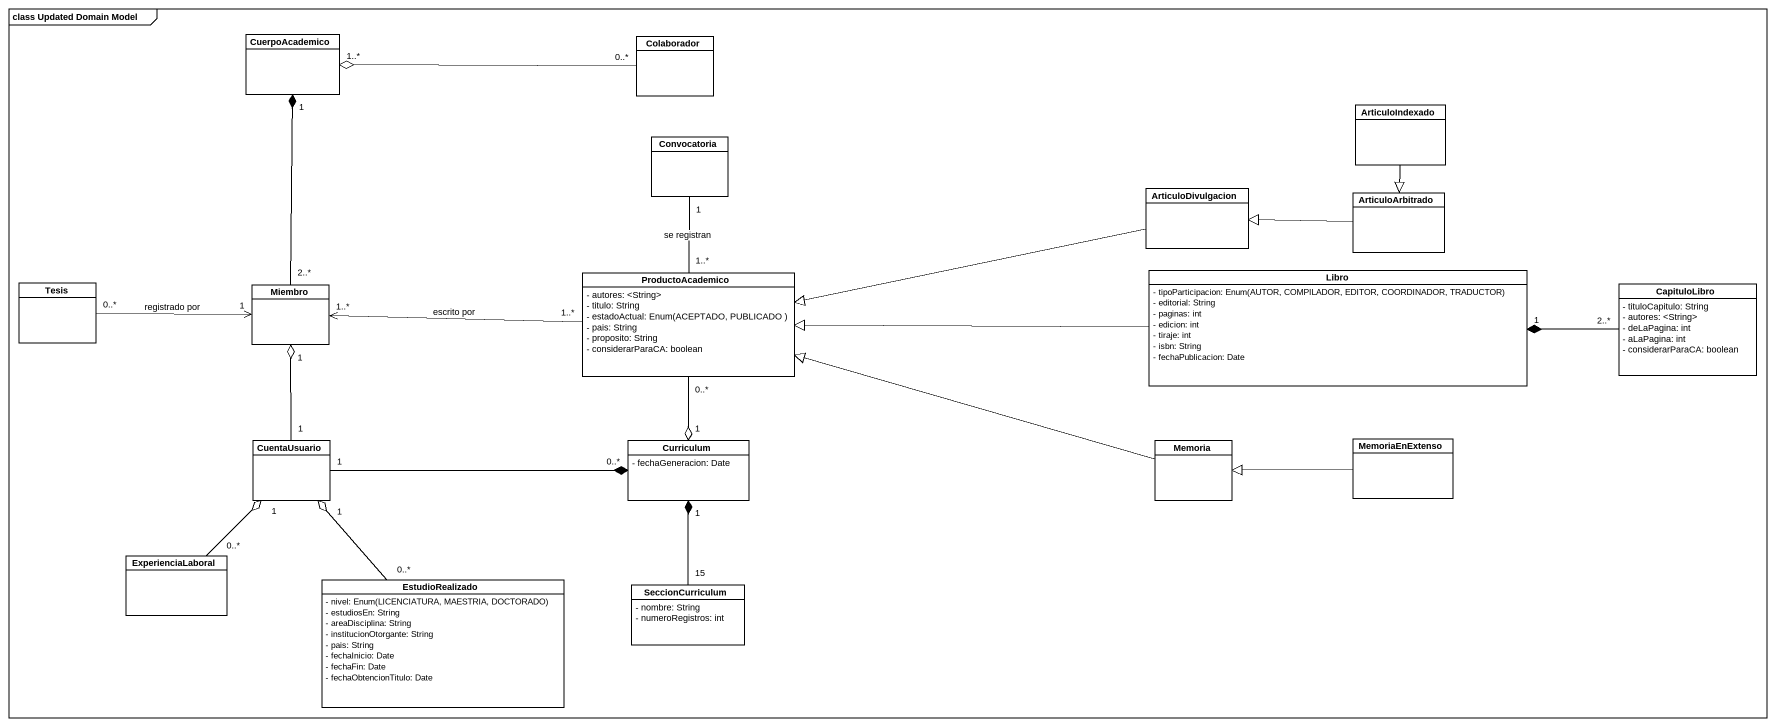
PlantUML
@startuml
mainframe class Updated Domain Model
hide circle
hide empty members
skinparam classAttributeIconSize 0
class CuerpoAcademico #FFFFFF
class Colaborador #FFFFFF
class ArticuloIndexado #FFFFFF
class Convocatoria #FFFFFF
class ArticuloDivulgacion #FFFFFF
class ArticuloArbitrado #FFFFFF
class Tesis #FFFFFF
class ProductoAcademico #FFFFFF {
  - autores: <String>
  - titulo: String
  {field} - estadoActual: Enum(ACEPTADO, PUBLICADO )
  - pais: String
  - proposito: String
  - considerarParaCA: boolean
}
class Libro #FFFFFF {
  {field} - tipoParticipacion: Enum(AUTOR, COMPILADOR, EDITOR, COORDINADOR, TRADUCTOR)
  - editorial: String
  - paginas: int
  - edicion: int
  - tiraje: int
  - isbn: String
  - fechaPublicacion: Date
}
class CapituloLibro #FFFFFF {
  - tituloCapitulo: String
  - autores: <String>
  - deLaPagina: int
  - aLaPagina: int
  - considerarParaCA: boolean
}
class Miembro #FFFFFF
class MemoriaEnExtenso #FFFFFF
class CuentaUsuario #FFFFFF
class Curriculum #FFFFFF {
  - fechaGeneracion: Date
}
class Memoria #FFFFFF
class ExperienciaLaboral #FFFFFF
class EstudioRealizado #FFFFFF {
  {field} - nivel: Enum(LICENCIATURA, MAESTRIA, DOCTORADO)
  - estudiosEn: String
  - areaDisciplina: String
  - institucionOtorgante: String
  - pais: String
  - fechaInicio: Date
  - fechaFin: Date
  - fechaObtencionTitulo: Date
}
class SeccionCurriculum #FFFFFF {
  - nombre: String
  - numeroRegistros: int
}
Colaborador "0..*" -left-o "1..*" CuerpoAcademico
ArticuloIndexado --|> ArticuloArbitrado
Convocatoria "1" -- "1..*" ProductoAcademico : se registran
ArticuloDivulgacion -left-|> ProductoAcademico
ArticuloArbitrado -left-|> ArticuloDivulgacion
Tesis "0..*" -right-> "1" Miembro : registrado por
ProductoAcademico "1..*" -left-> "1..*" Miembro : escrito por
ProductoAcademico "0..*" --o "1" Curriculum
Libro -left-|> ProductoAcademico
CapituloLibro "2..*" -left-* "1" Libro
Miembro "2..*" -up-* "1" CuerpoAcademico
MemoriaEnExtenso -left-|> Memoria
CuentaUsuario "1" -up-o "1" Miembro
CuentaUsuario "1" -right-* "0..*" Curriculum
Memoria -left-|> ProductoAcademico
ExperienciaLaboral "0..*" -up-o "1" CuentaUsuario
EstudioRealizado "0..*" -up-o "1" CuentaUsuario
SeccionCurriculum "15" -up-* "1" Curriculum
@enduml
